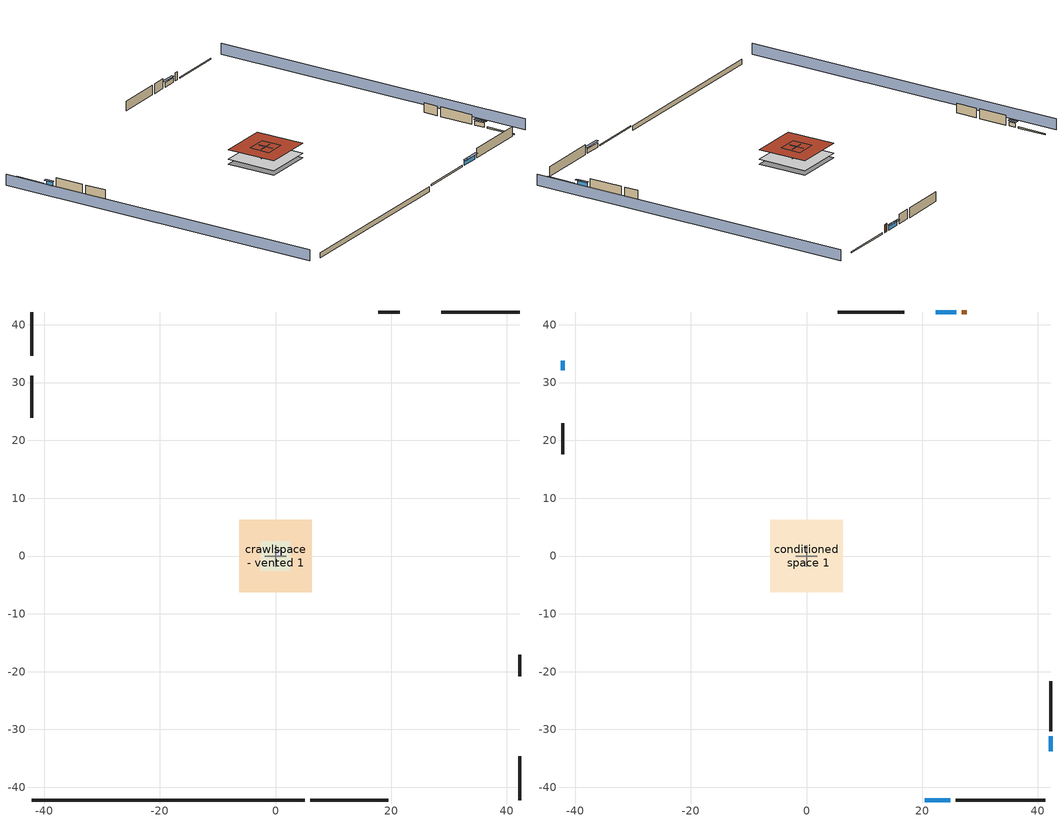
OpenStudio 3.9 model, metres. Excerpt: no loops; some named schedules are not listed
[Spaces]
garage 1
 floor foundation (Slab1 construction): -2.59,-2.59 -2.59,2.59 2.59,2.59 2.59,-2.59 z0
 wall outside (Wall1 construction): -42.2,31.19 -42.2,23.87 z0.3:2.74
 wall outside (Wall2 construction): 21.45,42.2 17.8,42.2 z0.3:2.74
 wall outside (Wall9 construction): 42.2,-20.78 42.2,-17.12 z0.3:2.74
 wall to conditioned space 1 (Wall5 construction Reversed): -1.83,0 1.83,0 z0.3:2.74
 wall to conditioned space 1 (Wall6 construction Reversed): 0,-1.83 0,1.83 z0.3:2.74
 roof outside (Roof1 construction): -2.59,2.59 -2.59,-2.59 2.59,-2.59 2.59,2.59 z2.74
crawlspace - vented 1
 floor foundation (Slab2 construction): -6.28,-6.28 -6.28,6.28 6.28,6.28 6.28,-6.28 z-0.91
 wall outside (RimJoist1 construction): 6,-42.2 19.54,-42.2 z0.3:0.61
 wall outside (RimJoist2 construction): -42.2,42.2 -42.2,34.67 z0.3:0.61
 wall outside (RimJoist3 construction): 42.2,42.2 28.67,42.2 z0.3:0.61
 wall outside (RimJoist4 construction): 42.2,-42.2 42.2,-34.67 z0.3:0.61
 wall foundation (FoundationWall1 construction): -42.2,-42.2 5.07,-42.2 z-0.91:0.3
furnace airloop ret air space
 floor adiabatic (AdiabaticConst): 0,0 0,1 1,1 1,0 z0
 wall adiabatic (AdiabaticConst): 0,1 0,0 1,0 1,1 0,1 z0:1
 ceiling adiabatic (AdiabaticConst): 1,0 1,1 0,1 0,0 z1
conditioned space 1
 floor to crawlspace - vented 1 (Floor1 construction): -6.28,-6.28 -6.28,6.28 6.28,6.28 6.28,-6.28 z0.3
 wall outside (Wall3 construction): 25.83,-42.2 41.27,-42.2 z0.3:2.74
 wall outside (Wall4 construction): -42.2,22.94 -42.2,17.58 z0.3:2.74
 wall outside (Wall7 construction): 16.87,42.2 5.41,42.2 z0.3:2.74
 wall outside (Wall8 construction): 42.2,-30.29 42.2,-21.7 z0.3:2.74
 wall outside (AdiabaticWallConstruction): 20.46,-42.2 24.9,-42.2 / 25.9,42.2 22.38,42.2 z0.3:1.46; -42.2,33.74 -42.2,32.12 z0.3:1.4; 42.2,-33.74 42.2,-31.21 z0.3:1.43
 wall outside (AdiabaticWallConstruction 1): 27.74,42.2 26.82,42.2 z0.3:2.34
 window (WindowConstruction): 20.47,-42.2 24.9,-42.2 z0.3:1.46
 window (WindowConstruction 1): -42.2,33.74 -42.2,32.12 z0.3:1.4
 window (WindowConstruction 2): 25.9,42.2 22.38,42.2 z0.3:1.46
 window (WindowConstruction 3): 42.2,-33.74 42.2,-31.21 z0.3:1.43
 door (Door): 27.74,42.2 26.82,42.2 z0.3:2.34
 roof outside (Roof2 construction): -6.28,6.28 -6.28,-6.28 6.28,-6.28 6.28,6.28 z2.74
shading: 46.77,-42.2 46.77,42.2 / -46.77,42.2 -46.77,-42.2 z0:2.74; 25.21,-42.2 20.16,-42.2 20.16,-42.81 25.21,-42.81 z1.77; -42.2,31.81 -42.2,34.05 -42.81,34.05 -42.81,31.81 z1.71; 22.08,42.2 26.2,42.2 26.2,42.81 22.08,42.81 z1.77; 42.2,-30.91 42.2,-34.05 42.81,-34.05 42.81,-30.91 z1.74
[Site]
Portland Intl Arpt_OR: Latitude {deg}=45.59; Longitude {deg}=-122.6; Time Zone {hr}=-8; Elevation {m}=33; Terrain=Suburbs; Keep Site Location Information=Yes
[Site:GroundTemperature:Shallow]
10.2558, 8.96328, 8.85977, 9.47314, 11.9355, 14.3863, 16.5111, 17.8571, 17.9714, 16.8767, 14.8061, 12.4304
[Site:WaterMainsTemperature]
Calculation Method=Schedule; Temperature Schedule=mains temperature schedule
[Building]
Building 1
[Material] Roughness=Rough
Name | Thickness {m} | Conductivity {W/m-K} | Density {kg/m3} | Specific Heat {J/kg-K} | Thermal Absorptance | Solar Absorptance | Visible Absorptance
asphalt or fiberglass shingles | 0.00635 | 0.162714 | 1121.4 | 1465.45 | 0.9 | 0.85 | 0.85
roof rigid ins | 0.00254769 | 0.029427 | 32.04 | 1214.23 | 0.9 | 0.7 | 0.7
osb sheathing 0.5 in. | 0.0127 | 0.115458 | 512.64 | 1214.23 | 0.9 | 0.6 | 0.6
roof rigid ins 1 | 0.051816 | 0.029427 | 32.04 | 1214.23 | 0.9 | 0.7 | 0.7
osb sheathing 0.75 in. | 0.01905 | 0.115458 | 512.64 | 1214.23 | 0.9 | 0.7 | 0.7
roof stud and cavity | 0.2032 | 0.667294 | 78.34581 | 1123.46 | 0.9 | 0.7 | 0.7
gypsum board | 0.0127 | 0.160291 | 801 | 837.4 | 0.9 | 0.6 | 0.6
wood siding | 0.0254 | 0.102417 | 544.68 | 1172.36 | 0.9 | 0.85 | 0.85
osb sheathing 0.5 in. 1 | 0.0127 | 0.115458 | 512.64 | 1214.23 | 0.9 | 0.7 | 0.7
wall stud and cavity | 0.1397 | 0.727959 | 139.0536 | 1170.24 | 0.9 | 0.6 | 0.6
wall stud and cavity 1 | 0.1397 | 0.550994 | 139.0536 | 1170.24 | 0.9 | 0.7 | 0.7
osb sheathing 0.5 in. 2; osb sheathing 0.5 in. 3 | 0.0127 | 0.115458 | 512.64 | 1214.23
wall stud and cavity 2 | 0.1397 | 0.335416 | 139.0536 | 1170.24 | 0.9 | 0.7 | 0.7
rim joist stud and cavity | 0.0508 | 0.178688 | 50.32683 | 1063.81 | 0.9 | 0.6 | 0.6
floor stud and cavity | 0.1397 | 0.923637 | 92.3553 | 1139.71 | 0.9 | 0.7 | 0.7
floor covering | 0.0127 | 0.0433444 | 54.468 | 1339.84 | 0.9 | 0.6 | 0.6
concrete 4.0 in. | 0.1016 | 1.803125 | 2242.8 | 837.4 | 0.9 | 0.7 | 0.7
concrete 8.0 in. | 0.2032 | 1.803125 | 2242.8 | 837.4 | 0.9 | 0.7 | 0.7
soil 0.5 in. | 0.0127 | 1.3848 | 1842.3 | 418.7 | 0.9 | 0.7 | 0.7
wood siding 1; wood siding 2 | 0.0254 | 0.102417 | 544.68 | 1172.36
wall rigid ins | 0.512978 | 0.029427 | 32.04 | 1214.23 | 0.9 | 0.7 | 0.7
wall stud and cavity 3 | 0.0889 | 0.380278 | 52.3479 | 1209.89 | 0.9 | 0.7 | 0.7
door material | 0.04445 | 0.0612267 | 512.64 | 1214.23 | 0.9 | 0.7 | 0.7
wall stud and cavity 4 | 0.0889 | 0.391764 | 83.0341 | 1211.67 | 0.9 | 0.7 | 0.7
furniture material conditioned space 1; furniture material garage 1 | 0.1524 | 0.115458 | 640.8 | 1214.23 | 0.9 | 0.6 | 0.6
[Construction]
Roof1 construction: asphalt or fiberglass shingles, roof rigid ins, osb sheathing 0.5 in.
Roof2 construction: asphalt or fiberglass shingles, roof rigid ins 1, osb sheathing 0.75 in., roof stud and cavity, gypsum board
Wall1 construction; Wall2 construction: wood siding, osb sheathing 0.5 in. 1, wall stud and cavity
Wall3 construction; Wall4 construction: wood siding, osb sheathing 0.5 in. 1, wall stud and cavity 1, gypsum board
Wall5 construction Reversed: gypsum board, wall stud and cavity 2, osb sheathing 0.5 in. 2
Wall6 construction Reversed: gypsum board, wall stud and cavity 2, osb sheathing 0.5 in. 3
Wall7 construction; Wall8 construction: wood siding, osb sheathing 0.5 in. 3, wall stud and cavity 1, gypsum board
Wall9 construction: wood siding, osb sheathing 0.5 in. 3, wall stud and cavity
RimJoist1 construction; RimJoist2 construction; RimJoist3 construction; RimJoist4 construction: wood siding, rim joist stud and cavity
Floor1 construction: floor stud and cavity, osb sheathing 0.75 in., floor covering
Slab1 construction: concrete 4.0 in.
FoundationWall1 construction: concrete 8.0 in.
Slab2 construction: soil 0.5 in.
WindowConstruction; WindowConstruction 1; WindowConstruction 2; WindowConstruction 3: WindowMaterial
AdiabaticWallConstruction: wood siding 1, wall rigid ins, wall stud and cavity 3, gypsum board
Door: door material
AdiabaticWallConstruction 1: wood siding 2, wall rigid ins, wall stud and cavity 3, gypsum board
PartitionWallConstruction: gypsum board, wall stud and cavity 4, gypsum board
furniture construction conditioned space 1: furniture material conditioned space 1
furniture construction garage 1: furniture material garage 1
AdiabaticConst: Adiabatic
[WindowMaterial:SimpleGlazingSystem]
WindowMaterial: U-Factor {W/m2-K}=1.93052; Solar Heat Gain Coefficient=0.49
[Material:NoMass]
Adiabatic: Roughness=Rough; Thermal Resistance {m2-K/W}=176.1
[ThermalZone] Multiplier=1; Use Ideal Air Loads=No
Name | Volume {m3} | Thermostat
conditioned space | 384.656 | conditioned space temperature setpoint
garage | 65.242
crawlspace - vented | 192.328
furnace airloop ret air zone | 1
[Sizing:Zone] Zone Cooling Design Supply Air Temperature Input Method=SupplyAirTemperature; Zone Cooling Design Supply Air Temperature {C}=14; Zone Cooling Design Supply Air Temperature Difference {deltaC}=11.11; Zone Heating Design Supply Air Temperature Input Method=SupplyAirTemperature; Zone Heating Design Supply Air Temperature {C}=40; Zone Heating Design Supply Air Temperature Difference {deltaC}=11.11; Zone Cooling Design Supply Air Humidity Ratio {kg-H2O/kg-air}=0.0085; Zone Heating Design Supply Air Humidity Ratio {kg-H2O/kg-air}=0.008; Cooling Design Air Flow Method=DesignDay; Heating Design Air Flow Method=DesignDay; Account for Dedicated Outdoor Air System=No; Dedicated Outdoor Air System Control Strategy=NeutralSupplyAir; Dedicated Outdoor Air Low Setpoint Temperature for Design {C}=autosize; Dedicated Outdoor Air High Setpoint Temperature for Design {C}=autosize; Zone Load Sizing Method=Sensible Load Only No Latent Load; Zone Latent Cooling Design Supply Air Humidity Ratio Input Method=HumidityRatioDifference; Zone Cooling Design Supply Air Humidity Ratio Difference {kgWater/kgDryAir}=0.005; Zone Latent Heating Design Supply Air Humidity Ratio Input Method=HumidityRatioDifference; Zone Humidification Design Supply Air Humidity Ratio Difference {kgWater/kgDryAir}=0.005; Sizing Option=Coincident
garage; crawlspace - vented; furnace airloop ret air zone
[Space]
Name | Thermal Zone | Volume {m3}
conditioned space 1 | conditioned space | 384.656
garage 1 | garage | 65.242
crawlspace - vented 1 | crawlspace - vented | 192.328
furnace airloop ret air space | furnace airloop ret air zone
[ThermostatSetpoint:DualSetpoint]
conditioned space temperature setpoint: Heating Setpoint Temperature Schedule=heating setpoint; Cooling Setpoint Temperature Schedule=cooling setpoint; Temperature Difference Between Cutout And Setpoint {deltaC}=0
[Foundation:Kiva] Wall Depth Below Slab {m}=0.2032
Name | Initial Indoor Air Temperature {C} | Wall Height Above Grade {m}
Foundation Kiva 1 | 13.4258 | 0.1016
Foundation Kiva 2 | 8.41658 | 0.3048
[Foundation:Kiva:Settings]
Soil Conductivity {W/m-K}=1.3848; Soil Density {kg/m3}=1842.3; Soil Specific Heat {J/kg-K}=418.7; Ground Solar Absorptivity=0.9; Ground Thermal Absorptivity=0.9; Ground Surface Roughness {m}=0.03; Far-Field Width {m}=40; Deep-Ground Boundary Condition=ZeroFlux; Deep-Ground Depth {m}=40; Minimum Cell Dimension {m}=0.2; Maximum Cell Growth Coefficient=3; Simulation Timestep=Timestep
[SurfaceProperty:ExposedFoundationPerimeter] Exposed Perimeter Calculation Method=TotalExposedPerimeter
Name | Total Exposed Perimeter {m}
Slab1 | 14.6304
Slab2 | 47.27448
[SurfaceProperty:IncidentSolarMultiplier] Incident Solar Multiplier=1; Incident Solar Multiplier Schedule=trans schedule winter=0.85 summer=0.7
Window1; Window2; Window3; Window4
[InternalMass:Definition] Design Level Calculation Method=SurfaceArea
Name | Construction | Surface Area {m2}
partition wall mass | PartitionWallConstruction | 157.749
furniture mass conditioned space 1 | furniture construction conditioned space 1 | 63.09974
furniture mass garage 1 | furniture construction garage 1 | 2.67561
[InternalMass] Multiplier=1
Name | Internal Mass Definition | Space or SpaceType
partition wall mass | partition wall mass | conditioned space 1
furniture mass conditioned space 1 | furniture mass conditioned space 1 | conditioned space 1
furniture mass garage 1 | furniture mass garage 1 | garage 1
[EnergyManagementSystem:Sensor]
Name | Output Variable or Output Meter Index Key | Output Variable or Output Meter
water_heater_T_set | water heater setpoint | Schedule Value
fridge_tin_s_1 | garage | Zone Mean Air Temperature
out_pb_s |  | Site Outdoor Air Barometric Pressure
out_wt_s |  | Site Outdoor Air Humidity Ratio
site_vw_s |  | Site Wind Speed
cool_season | cooling season schedule | Schedule Value
furnace_airloop_AH_MFR_s | Node 15 | System Node Mass Flow Rate
furnace_airloop_AH_VFR_s | Node 15 | System Node Current Density Volume Flow Rate
furnace_airloop_AH_Tout_s | Node 15 | System Node Temperature
furnace_airloop_AH_Wout_s | Node 15 | System Node Humidity Ratio
furnace_airloop_RA_T_s | Node 18 | System Node Temperature
furnace_airloop_Ra_W_s | Node 18 | System Node Humidity Ratio
furnace_airloop_0_DZ_T_s | crawlspace - vented | Zone Air Temperature
furnace_airloop_0_DZ_W_s | crawlspace - vented | Zone Mean Air Humidity Ratio
natural_vent_s | natural vent schedule | Schedule Value
htg_sp_s | heating setpoint | Schedule Value
clg_sp_s | cooling setpoint | Schedule Value
mech_vent_range_fan_0_sch_s | mech vent range fan 0 schedule | Schedule Value
mech_vent_bath_fan_0_sch_s | mech vent bath fan 0 schedule | Schedule Value
clothes_dryer_exhaust_0_sch_s | clothes_dryer | Schedule Value
htg_load_cond |  | Heating:EnergyTransfer:Zone:CONDITIONED SPACE
clg_load_cond |  | Cooling:EnergyTransfer:Zone:CONDITIONED SPACE
htg_load_duct |  | Heating:EnergyTransfer:Zone:FURNACE AIRLOOP RET AIR ZONE
clg_load_duct |  | Cooling:EnergyTransfer:Zone:FURNACE AIRLOOP RET AIR ZONE
s_conv | Floor1 | Surface Inside Face Convection Heat Gain Energy
s_ig | Floor1 | Surface Inside Face Internal Gains Radiation Heat Gain Energy
s_sol | Floor1 | Surface Inside Face Solar Radiation Heat Gain Energy
s_lgt | Floor1 | Surface Inside Face Lights Radiation Heat Gain Energy
s_surf | Floor1 | Surface Inside Face Net Surface Thermal Radiation Heat Gain Energy
s_conv_1 | Roof2 | Surface Inside Face Convection Heat Gain Energy
s_ig_1 | Roof2 | Surface Inside Face Internal Gains Radiation Heat Gain Energy
s_sol_1 | Roof2 | Surface Inside Face Solar Radiation Heat Gain Energy
s_lgt_1 | Roof2 | Surface Inside Face Lights Radiation Heat Gain Energy
s_surf_1 | Roof2 | Surface Inside Face Net Surface Thermal Radiation Heat Gain Energy
ss_sol | Door1 | Surface Inside Face Solar Radiation Heat Gain Energy
ss_lgt | Door1 | Surface Inside Face Lights Radiation Heat Gain Energy
ss_conv | Door1 | Surface Inside Face Convection Heat Gain Energy
ss_ig | Door1 | Surface Inside Face Internal Gains Radiation Heat Gain Energy
ss_surf | Door1 | Surface Inside Face Net Surface Thermal Radiation Heat Gain Energy
ss_conv_1 | Window1 | Surface Inside Face Convection Heat Gain Energy
ss_ig_1 | Window1 | Surface Inside Face Internal Gains Radiation Heat Gain Energy
ss_surf_1 | Window1 | Surface Inside Face Net Surface Thermal Radiation Heat Gain Energy
ss_trans_in | Window1 | Surface Window Transmitted Solar Radiation Rate
ss_back_out | Window1 | Surface Window Shortwave from Zone Back Out Window Heat Transfer Rate
ss_trans_out | Window1 | Surface Inside Face Initial Transmitted Diffuse Transmitted Out Window Solar Radiation Rate
ss_conv_2 | Window2 | Surface Inside Face Convection Heat Gain Energy
ss_ig_2 | Window2 | Surface Inside Face Internal Gains Radiation Heat Gain Energy
ss_surf_2 | Window2 | Surface Inside Face Net Surface Thermal Radiation Heat Gain Energy
ss_trans_in_1 | Window2 | Surface Window Transmitted Solar Radiation Rate
ss_back_out_1 | Window2 | Surface Window Shortwave from Zone Back Out Window Heat Transfer Rate
ss_trans_out_1 | Window2 | Surface Inside Face Initial Transmitted Diffuse Transmitted Out Window Solar Radiation Rate
ss_conv_3 | Window3 | Surface Inside Face Convection Heat Gain Energy
ss_ig_3 | Window3 | Surface Inside Face Internal Gains Radiation Heat Gain Energy
ss_surf_3 | Window3 | Surface Inside Face Net Surface Thermal Radiation Heat Gain Energy
ss_trans_in_2 | Window3 | Surface Window Transmitted Solar Radiation Rate
ss_back_out_2 | Window3 | Surface Window Shortwave from Zone Back Out Window Heat Transfer Rate
ss_trans_out_2 | Window3 | Surface Inside Face Initial Transmitted Diffuse Transmitted Out Window Solar Radiation Rate
ss_conv_4 | Window4 | Surface Inside Face Convection Heat Gain Energy
ss_ig_4 | Window4 | Surface Inside Face Internal Gains Radiation Heat Gain Energy
ss_surf_4 | Window4 | Surface Inside Face Net Surface Thermal Radiation Heat Gain Energy
ss_trans_in_3 | Window4 | Surface Window Transmitted Solar Radiation Rate
ss_back_out_3 | Window4 | Surface Window Shortwave from Zone Back Out Window Heat Transfer Rate
ss_trans_out_3 | Window4 | Surface Inside Face Initial Transmitted Diffuse Transmitted Out Window Solar Radiation Rate
s_conv_2 | Wall3 | Surface Inside Face Convection Heat Gain Energy
s_ig_2 | Wall3 | Surface Inside Face Internal Gains Radiation Heat Gain Energy
s_sol_2 | Wall3 | Surface Inside Face Solar Radiation Heat Gain Energy
s_lgt_2 | Wall3 | Surface Inside Face Lights Radiation Heat Gain Energy
s_surf_2 | Wall3 | Surface Inside Face Net Surface Thermal Radiation Heat Gain Energy
s_conv_3 | Wall4 | Surface Inside Face Convection Heat Gain Energy
s_ig_3 | Wall4 | Surface Inside Face Internal Gains Radiation Heat Gain Energy
s_sol_3 | Wall4 | Surface Inside Face Solar Radiation Heat Gain Energy
s_lgt_3 | Wall4 | Surface Inside Face Lights Radiation Heat Gain Energy
s_surf_3 | Wall4 | Surface Inside Face Net Surface Thermal Radiation Heat Gain Energy
s_conv_4 | Wall5 | Surface Inside Face Convection Heat Gain Energy
s_ig_4 | Wall5 | Surface Inside Face Internal Gains Radiation Heat Gain Energy
s_sol_4 | Wall5 | Surface Inside Face Solar Radiation Heat Gain Energy
s_lgt_4 | Wall5 | Surface Inside Face Lights Radiation Heat Gain Energy
s_surf_4 | Wall5 | Surface Inside Face Net Surface Thermal Radiation Heat Gain Energy
s_conv_5 | Wall6 | Surface Inside Face Convection Heat Gain Energy
s_ig_5 | Wall6 | Surface Inside Face Internal Gains Radiation Heat Gain Energy
s_sol_5 | Wall6 | Surface Inside Face Solar Radiation Heat Gain Energy
s_lgt_5 | Wall6 | Surface Inside Face Lights Radiation Heat Gain Energy
[ElectricEquipment:Definition] Design Level Calculation Method=EquipmentLevel
Name | Design Level {W} | Fraction Latent | Fraction Radiant | Fraction Lost
ceiling fan | 18.6937 | 0 | 0.558 | 0
clothes washer | 231.871 | 0.03 | 0.162 | 0.7
clothes dryer | 1783.47 | 0.015 | 0.081 | 0.85
dishwasher | 210.062 | 0.3 | 0.18 | 0.4
fridge | 46.9578 | 0 | 0.6 | 0
fridge 2 | 100.822 | 0 | 0.6 | 0
freezer | 194.914 | 0 | 0.6 | 0
cooking range | 62.9862 | 0.16 | 0.384 | 0.2
misc tv | 214.632 | 0 | 0.6 | 0
misc plug loads | 179.469 | 0.021 | 0.558 | 0.049
misc permanent spa heater | 408.008 | 0 | 0 | 1
misc permanent spa pump | 426.676 | 0 | 0 | 1
whole house fan; mech vent house fan | 0 | 0 | 0 | 1
mech vent house fan cfis | 0 | 0 | 0 | 0
mech vent range fan 0; mech vent bath fan 0 | 30 | 0 | 0 | 1
[ElectricEquipment]
Name | Electric Equipment Definition | Space or SpaceType | Schedule
ceiling fan | ceiling fan | conditioned space 1 | ceiling_fan
clothes washer | clothes washer | conditioned space 1 | clothes_washer
clothes dryer | clothes dryer | conditioned space 1 | clothes_dryer
dishwasher | dishwasher | conditioned space 1 | dishwasher
fridge | fridge | conditioned space 1 | fridge schedule
fridge 1 | fridge 2 | garage 1 | fridge schedule 1
freezer | freezer | garage 1 | freezer schedule
cooking range | cooking range | conditioned space 1 | cooking_range
misc tv | misc tv | conditioned space 1 | plug_loads_tv
misc plug loads | misc plug loads | conditioned space 1 | plug_loads_other
misc permanent spa heater | misc permanent spa heater | conditioned space 1 | misc permanent spa heater schedule
misc permanent spa pump | misc permanent spa pump | conditioned space 1 | misc permanent spa pump schedule
whole house fan | whole house fan | conditioned space 1 | Always On Discrete
mech vent house fan | mech vent house fan | conditioned space 1 | mech vent house fan schedule
mech vent house fan cfis | mech vent house fan cfis | conditioned space 1 | mech vent house fan cfis schedule
mech vent range fan 0 | mech vent range fan 0 | conditioned space 1 | mech vent range fan 0 schedule
mech vent bath fan 0 | mech vent bath fan 0 | conditioned space 1 | mech vent bath fan 0 schedule
[OtherEquipment:Definition] Design Level Calculation Method=EquipmentLevel
Name | Design Level {W} | Fraction Latent | Fraction Radiant | Fraction Lost
water heater sens; furnace airloop_0 SupSensLkToCond; furnace airloop_0 SupCondToLv; furnace airloop_0 RetCondToRP; furnace airloop_0 RetSensLkToRP; furnace airloop_0 SupCondToDZ; furnace airloop_0 RetCondToDZ; furnace airloop_0 SupSensLkToDZ; mech vent house fan sensible load | 0 | 0 | 0 | 0
water heater lat; furnace airloop_0 SupLatLkToCond; furnace airloop_0 RetLatLkToRP; furnace airloop_0 SupLatLkToDZ; mech vent house fan latent load | 0 | 1 | 0 | 0
water heater energy adjustment1 | 0.01 | 0 | 0 | 1
clothes dryer 2 | 0 | 0.015 | 0.081 | 0.85
cooking range 2 | 1845.94 | 0.16 | 0.384 | 0.2
general water use sensible | -61.6891 | 0 | 0.6 | 0
general water use latent | 62.594 | 1 | 0 | 0
[OtherEquipment]
Name | Other Equipment Definition | Space or SpaceType | Schedule | Fuel Type
water heater sens | water heater sens | conditioned space 1 | Always On Discrete
water heater lat | water heater lat | conditioned space 1 | Always On Discrete
water heater energy adjustment1 | water heater energy adjustment1 | conditioned space 1 | Always On Discrete | Electricity
clothes dryer 1 | clothes dryer 2 | conditioned space 1 | clothes_dryer | Electricity
cooking range 1 | cooking range 2 | conditioned space 1 | cooking_range | NaturalGas
general water use sensible | general water use sensible | conditioned space 1 | general water use schedule
general water use latent | general water use latent | conditioned space 1 | general water use schedule
furnace airloop_0 SupSensLkToCond | furnace airloop_0 SupSensLkToCond | conditioned space 1 | Always On Discrete
furnace airloop_0 SupLatLkToCond | furnace airloop_0 SupLatLkToCond | conditioned space 1 | Always On Discrete
furnace airloop_0 SupCondToLv | furnace airloop_0 SupCondToLv | conditioned space 1 | Always On Discrete
furnace airloop_0 RetCondToRP | furnace airloop_0 RetCondToRP | furnace airloop ret air space | Always On Discrete
furnace airloop_0 RetSensLkToRP | furnace airloop_0 RetSensLkToRP | furnace airloop ret air space | Always On Discrete
furnace airloop_0 RetLatLkToRP | furnace airloop_0 RetLatLkToRP | furnace airloop ret air space | Always On Discrete
furnace airloop_0 SupCondToDZ | furnace airloop_0 SupCondToDZ | crawlspace - vented 1 | Always On Discrete
furnace airloop_0 RetCondToDZ | furnace airloop_0 RetCondToDZ | crawlspace - vented 1 | Always On Discrete
furnace airloop_0 SupSensLkToDZ | furnace airloop_0 SupSensLkToDZ | crawlspace - vented 1 | Always On Discrete
furnace airloop_0 SupLatLkToDZ | furnace airloop_0 SupLatLkToDZ | crawlspace - vented 1 | Always On Discrete
mech vent house fan sensible load | mech vent house fan sensible load | conditioned space 1 | Always On Discrete
mech vent house fan latent load | mech vent house fan latent load | conditioned space 1 | Always On Discrete
[WaterUse:Equipment:Definition]
Name | Peak Flow Rate {m3/s}
clothes washer | 1.47526e-06
dishwasher | 4.26549e-06
[Lights:Definition] Design Level Calculation Method=LightingLevel; Fraction Radiant=0.6; Fraction Visible=0.2; Return Air Fraction=0
Name | Lighting Level {W}
interior lighting | 218.276
garage lighting | 7.65227
[Lights] Fraction Replaceable=1
Name | Lights Definition | Space or SpaceType | Schedule
interior lighting | interior lighting | conditioned space 1 | lighting_interior
garage lighting | garage lighting | garage 1 | lighting_garage
[Exterior:Lights:Definition]
exterior lighting: Design Level {W}=7.09205
[Exterior:Lights]
exterior lighting: Exterior Lights Definition=exterior lighting; Schedule=exterior lighting schedule
[People:Definition]
occupants: Number of People Calculation Method=People; Number of People {people}=3; Fraction Radiant=0.314171; Sensible Heat Fraction=0.56303; Carbon Dioxide Generation Rate {m3/s-W}=0; Enable ASHRAE 55 Comfort Warnings=No; Mean Radiant Temperature Calculation Type=EnclosureAveraged
[People]
occupants: People Definition=occupants; Space or SpaceType=conditioned space 1; Number of People Schedule=occupants; Activity Level Schedule=occupants activity schedule; Multiplier=1
[ZoneMixing] Schedule=Always On Continuous; Design Flow Rate Calculation Method=Flow/Zone; Design Flow Rate {m3/s}=0
Name | Zone or Space | Source Zone or Space
furnace airloop_0 ZoneMixDZToCond mix | conditioned space | crawlspace - vented
furnace airloop_0 ZoneMixCondToDZ mix | crawlspace - vented | conditioned space
[SpaceInfiltration:DesignFlowRate] Schedule=Always On Discrete
Name | Space or SpaceType | Design Flow Rate Calculation Method | Design Flow Rate {m3/s} | Air Changes per Hour {1/hr} | Constant Term Coefficient | Temperature Term Coefficient | Velocity Term Coefficient | Velocity Squared Term Coefficient
natural vent flow; whole house fan flow; infil flow | conditioned space 1 | Flow/Space | 0
infil crawlspace - vented 1 | crawlspace - vented 1 | AirChanges/Hour |  | 2.6013 | 1 | 0 | 0 | 0
crawlspace_vented 1 duct leakage imbalance infil flow | crawlspace - vented 1 | Flow/Space | 0
[SpaceInfiltration:EffectiveLeakageArea]
infil garage 1: Space or SpaceType=garage 1; Schedule=Always On Discrete; Effective Air Leakage Area {cm2}=543.674; Stack Coefficient=0.000129147; Wind Coefficient=4.64657e-05
